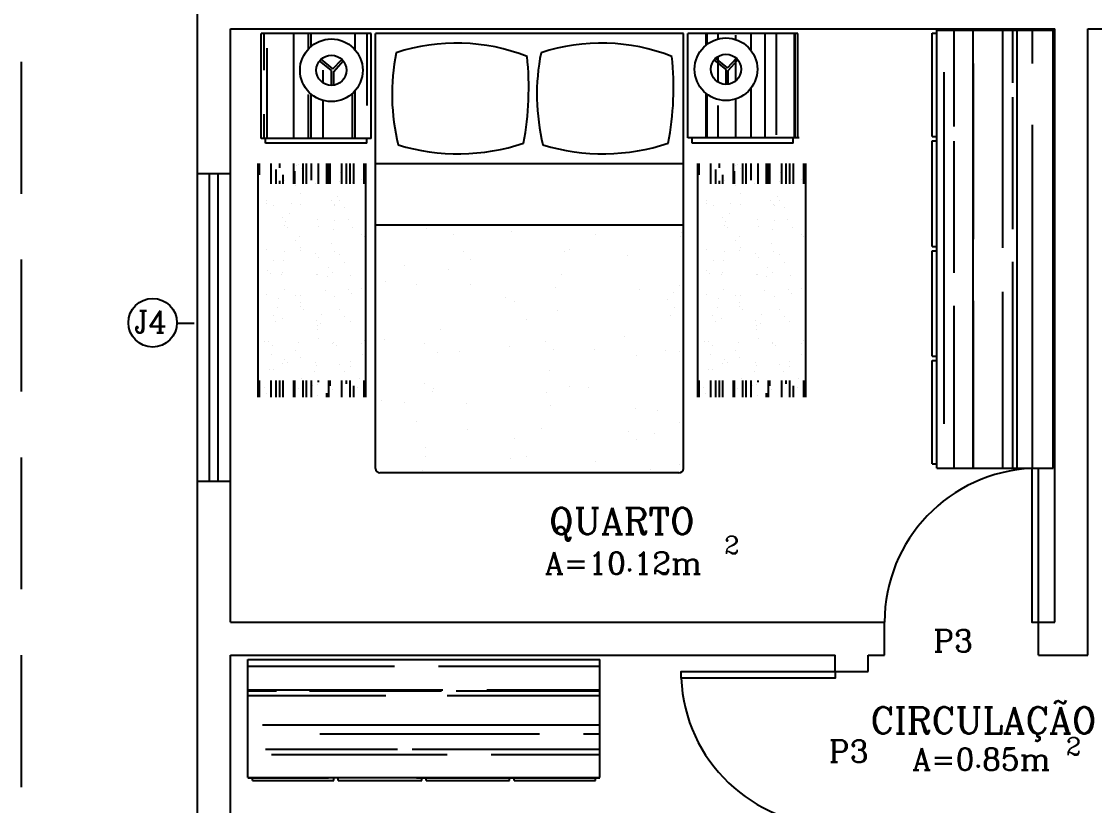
# Model space of a CAD drawing. Extents: x 11.2 to 102.3, y 40.3 to 127.2.
# Drawn here: x 39.092 to 43.972, y 53.968 to 57.536 of the extents above; entities that cross this region are included whole.
import ezdxf

# ---------------------------------------------------------------- set-up
doc = ezdxf.new("R2010")
doc.units = 0
doc.header["$LTSCALE"] = 8
doc.linetypes.add('DASHED2', pattern=[0.375, 0.25, -0.125])
doc.layers.get('0').update_dxf_attribs({"linetype": 'CONTINUOUS'})
for name, color, linetype in [('COBERTURA', 7, 'CONTINUOUS'), ('EQUIPAMENTOS', 1, 'CONTINUOUS'), ('ESQUADRIAS', 244, 'CONTINUOUS'), ('PAREDE', 7, 'CONTINUOUS'), ('TEXTO', 1, 'CONTINUOUS')]:
    doc.layers.add(name, color=color, linetype=linetype)
doc.styles.add('ROMANC', font='ROMANC.SHX')

# ---------------------------------------------------------------- blocks, each defined once
blk = doc.blocks.new('*X16')
at = {"color": 0}
for p, q in [((20.914, 57.052), (20.914, 57.4907)), ((21, 55.4971), (21, 57.4907)), ((21.136, 56.5), (21.136, 57.4907)), ((21.18, 57.252), (21.18, 57.4907)), ((21.2, 55.4971), (21.2, 57.4907)), ((21.27, 57.34), (21.27, 57.4907)), ((21.002, 56.54), (21.002, 57.34)), ((20.868, 55.7), (20.868, 57.3)), ((21.18, 56.586), (21.18, 57.186)), ((21.27, 55.4971), (21.27, 57.06)), ((20.914, 56.386), (20.914, 56.986)), ((21.18, 55.4971), (21.18, 56.436)), ((21.136, 55.5), (21.136, 56.3)), ((20.914, 55.4971), (20.914, 56.236)), ((21.002, 55.4971), (21.002, 56.26)), ((20.868, 55.4971), (20.868, 55.5))]:
    blk.add_line(p, q, dxfattribs=at)
blk = doc.blocks.new('*X8')
at = {"color": 0}
for p, q in [((17.786, 62.34), (17.786, 62.4515)), ((17.8, 62.04), (17.8, 62.4515)), ((17.92, 61.9722), (17.92, 62.4515)), ((17.988, 62.25), (17.988, 62.4515)), ((18, 62.2485), (18, 62.4515)), ((18.054, 62.2776), (18.054, 62.4515)), ((18.188, 62.2468), (18.188, 62.4515)), ((18.2, 62.2347), (18.2, 62.4515)), ((18.254, 62.45), (18.254, 62.4515)), ((19.796, 62.2452), (19.796, 62.4483)), ((19.8, 62.2484), (19.8, 62.4483)), ((19.85, 62.3), (19.85, 62.4483)), ((19.93, 62.2719), (19.93, 62.4483)), ((20, 62.2234), (20, 62.4483)), ((20.064, 61.9722), (20.064, 62.4483)), ((20.116, 61.9722), (20.116, 62.434)), ((20.198, 61.9722), (20.198, 62.4483)), ((20.2, 61.9722), (20.2, 62.4483)), ((18.254, 61.9722), (18.254, 62.3)), ((18.054, 62.14), (18.054, 62.197)), ((19.85, 62.0781), (19.85, 62.1934)), ((19.93, 62.0817), (19.93, 62.1898)), ((17.786, 61.9722), (17.786, 62.14)), ((17.988, 61.9722), (17.988, 62.0439)), ((18, 61.9722), (18, 62.0323)), ((18.2, 61.9722), (18.2, 62.0461)), ((19.796, 61.9722), (19.796, 62.0264)), ((20, 61.9722), (20, 62.0481)), ((19.8, 61.9722), (19.8, 62.0231)), ((19.85, 61.9722), (19.85, 61.9982)), ((19.93, 61.98), (19.93, 61.9996))]:
    blk.add_line(p, q, dxfattribs=at)
blk = doc.blocks.new('*X15')
at = {"color": 0}
for p, q in [((19.764, 63.5524), (19.764, 63.6286)), ((19.8176, 63.5524), (19.8176, 63.6286)), ((19.84, 63.5524), (19.84, 63.6286)), ((19.8568, 63.5524), (19.8568, 63.6286)), ((19.8712, 63.5524), (19.8712, 63.6286)), ((19.92, 63.5524), (19.92, 63.6286)), ((19.9248, 63.5524), (19.9248, 63.6286)), ((19.9632, 63.5524), (19.9632, 63.6286)), ((19.9784, 63.5524), (19.9784, 63.6286)), ((20, 63.5524), (20, 63.6286)), ((20.0696, 63.6104), (20.0696, 63.6286)), ((20.08, 63.5524), (20.08, 63.6286)), ((20.1392, 63.5524), (20.1392, 63.6286)), ((20.176, 63.5524), (20.176, 63.6286)), ((20.1928, 63.576), (20.1928, 63.6286)), ((20.24, 63.5524), (20.24, 63.6286)), ((20.2464, 63.56), (20.2464, 63.6286)), ((20.032, 63.5524), (20.032, 63.56)), ((20.0856, 63.5524), (20.0856, 63.576)), ((20.16, 63.5524), (20.16, 63.568)), ((19.764, 62.564), (19.764, 62.616)), ((19.8176, 62.564), (19.8176, 62.6568)), ((19.84, 62.592), (19.84, 62.6568)), ((19.8568, 62.644), (19.8568, 62.6568)), ((19.8712, 62.616), (19.8712, 62.6568)), ((19.92, 62.564), (19.92, 62.6568)), ((19.9248, 62.6), (19.9248, 62.6568)), ((19.9632, 62.564), (19.9632, 62.6568)), ((19.9784, 62.564), (19.9784, 62.6568)), ((20, 62.564), (20, 62.64)), ((20.032, 62.564), (20.032, 62.6568)), ((20.0696, 62.564), (20.0696, 62.6568)), ((20.08, 62.564), (20.08, 62.6568)), ((20.0856, 62.564), (20.0856, 62.6568)), ((20.1392, 62.564), (20.1392, 62.6568)), ((20.16, 62.564), (20.16, 62.6568)), ((20.176, 62.564), (20.176, 62.6568)), ((20.1928, 62.564), (20.1928, 62.6568)), ((20.24, 62.564), (20.24, 62.6568)), ((20.2464, 62.564), (20.2464, 62.6568)), ((19.8568, 62.564), (19.8568, 62.584))]:
    blk.add_line(p, q, dxfattribs=at)
blk = doc.blocks.new('*X10')
at = {"color": 0}
for p, q in [((17.7136, 65.4), (18.08, 65.4)), ((18.48, 65.4), (19.3136, 65.4)), ((17.82, 65.294), (18.62, 65.294)), ((18.82, 65.294), (19.3136, 65.294)), ((17.794, 65.27), (18.394, 65.27)), ((18.46, 65.27), (19.3136, 65.27)), ((18.04, 65.2), (19.04, 65.2)), ((19.24, 65.2), (19.3136, 65.2)), ((17.78, 65.16), (19.3136, 65.16)), ((17.7136, 65.026), (18.34, 65.026)), ((17.7136, 65.004), (17.844, 65.004)), ((17.994, 65.004), (18.594, 65.004)), ((18.62, 65.026), (19.3136, 65.026)), ((18.66, 65.004), (19.3136, 65.004)), ((17.7136, 65), (18.6, 65)), ((18.8, 65), (19.3136, 65)), ((17.7136, 64.892), (18.38, 64.892)), ((18.58, 64.892), (19.3136, 64.892))]:
    blk.add_line(p, q, dxfattribs=at)
blk = doc.blocks.new('*X13')
at = {"color": 0}
for p, q in [((19.9578, 63.5409), (19.9578, 63.5409)), ((20.2188, 63.542), (20.2188, 63.542)), ((19.8099, 63.5011), (19.8099, 63.5011)), ((19.8277, 63.5043), (19.8277, 63.5043)), ((20.0159, 63.5098), (20.0159, 63.5098)), ((20.151, 63.5121), (20.151, 63.5121)), ((19.8701, 63.4768), (19.8701, 63.4768)), ((19.8805, 63.4566), (19.8805, 63.4566)), ((19.894, 63.4713), (19.894, 63.4713)), ((19.9506, 63.4474), (19.9506, 63.4474)), ((20.0213, 63.4682), (20.0213, 63.4682)), ((20.0242, 63.4819), (20.0242, 63.4819)), ((20.1295, 63.4783), (20.1295, 63.4783)), ((20.1782, 63.4644), (20.1782, 63.4644)), ((20.1784, 63.4869), (20.1784, 63.4869)), ((19.8184, 63.4361), (19.8184, 63.4361)), ((19.8239, 63.3944), (19.8239, 63.3944)), ((19.9291, 63.4137), (19.9291, 63.4137)), ((20.1145, 63.3948), (20.1145, 63.3948)), ((20.2331, 63.4333), (20.2331, 63.4333)), ((19.7899, 63.3753), (19.7899, 63.3753)), ((19.8075, 63.3769), (19.8075, 63.3769)), ((19.9441, 63.3804), (19.9441, 63.3804)), ((20.0356, 63.3595), (20.0356, 63.3595)), ((20.0982, 63.3854), (20.0982, 63.3854)), ((20.101, 63.3801), (20.101, 63.3801)), ((20.2288, 63.3844), (20.2288, 63.3844)), ((20.2416, 63.3683), (20.2416, 63.3683)), ((20.028, 63.3004), (20.028, 63.3004)), ((20.0285, 63.3198), (20.0285, 63.3198)), ((20.0442, 63.2945), (20.0442, 63.2945)), ((20.2471, 63.3266), (20.2471, 63.3266)), ((19.8281, 63.2551), (19.8281, 63.2551)), ((19.8382, 63.2858), (19.8382, 63.2858)), ((19.8691, 63.2722), (19.8691, 63.2722)), ((20.0232, 63.2772), (20.0232, 63.2772)), ((20.0497, 63.2529), (20.0497, 63.2529)), ((20.1514, 63.2629), (20.1514, 63.2629)), ((20.1774, 63.2823), (20.1774, 63.2823)), ((19.8468, 63.2207), (19.8468, 63.2207)), ((19.9507, 63.2161), (19.9507, 63.2161)), ((19.9511, 63.1983), (19.9511, 63.1983)), ((19.9642, 63.2308), (19.9642, 63.2308)), ((20.1299, 63.2292), (20.1299, 63.2292)), ((20.2485, 63.2239), (20.2485, 63.2239)), ((19.7977, 63.1593), (19.7977, 63.1593)), ((19.8523, 63.1791), (19.8523, 63.1791)), ((19.9296, 63.1646), (19.9296, 63.1646)), ((19.9519, 63.1643), (19.9519, 63.1643)), ((20.106, 63.1693), (20.106, 63.1693)), ((20.1847, 63.1543), (20.1847, 63.1543)), ((19.8777, 63.1365), (19.8777, 63.1365)), ((20.064, 63.1442), (20.064, 63.1442)), ((20.1712, 63.1396), (20.1712, 63.1396)), ((20.2292, 63.1352), (20.2292, 63.1352)), ((19.8005, 63.0521), (19.8005, 63.0521)), ((19.814, 63.0669), (19.814, 63.0669)), ((19.8666, 63.0704), (19.8666, 63.0704)), ((19.8718, 63.0628), (19.8718, 63.0628)), ((20.0259, 63.0678), (20.0259, 63.0678)), ((20.0289, 63.0706), (20.0289, 63.0706)), ((20.0726, 63.0792), (20.0726, 63.0792)), ((20.0982, 63.0599), (20.0982, 63.0599)), ((20.18, 63.0729), (20.18, 63.0729)), ((19.8286, 63.006), (19.8286, 63.006)), ((19.8751, 63.0054), (19.8751, 63.0054)), ((20.078, 63.0375), (20.078, 63.0375)), ((20.1519, 63.0138), (20.1519, 63.0138)), ((19.7967, 62.9546), (19.7967, 62.9546)), ((19.8806, 62.9638), (19.8806, 62.9638)), ((19.9509, 62.9597), (19.9509, 62.9597)), ((20.0209, 62.9756), (20.0209, 62.9756)), ((20.0344, 62.9903), (20.0344, 62.9903)), ((20.105, 62.9647), (20.105, 62.9647)), ((20.1304, 62.9801), (20.1304, 62.9801)), ((19.93, 62.9154), (19.93, 62.9154)), ((19.9515, 62.9492), (19.9515, 62.9492)), ((20.0923, 62.9289), (20.0923, 62.9289)), ((19.8949, 62.8551), (19.8949, 62.8551)), ((19.948, 62.896), (19.948, 62.896)), ((20.1009, 62.8638), (20.1009, 62.8638)), ((20.1878, 62.8568), (20.1878, 62.8568)), ((20.2297, 62.8861), (20.2297, 62.8861)), ((20.2414, 62.8991), (20.2414, 62.8991)), ((19.8707, 62.8116), (19.8707, 62.8116)), ((19.8795, 62.8467), (19.8795, 62.8467)), ((19.8842, 62.8264), (19.8842, 62.8264)), ((20.0294, 62.8215), (20.0294, 62.8215)), ((20.0337, 62.8518), (20.0337, 62.8518)), ((20.1064, 62.8222), (20.1064, 62.8222)), ((20.1684, 62.8194), (20.1684, 62.8194)), ((19.829, 62.7569), (19.829, 62.7569)), ((19.9035, 62.7901), (19.9035, 62.7901)), ((20.1523, 62.7647), (20.1523, 62.7647)), ((19.7977, 62.732), (19.7977, 62.732)), ((19.7994, 62.7452), (19.7994, 62.7452)), ((19.909, 62.7484), (19.909, 62.7484)), ((19.9536, 62.7503), (19.9536, 62.7503)), ((20.0911, 62.7351), (20.0911, 62.7351)), ((20.1046, 62.7498), (20.1046, 62.7498)), ((20.1077, 62.7553), (20.1077, 62.7553)), ((20.1207, 62.7135), (20.1207, 62.7135)), ((20.1308, 62.7309), (20.1308, 62.7309)), ((19.9305, 62.6663), (19.9305, 62.6663)), ((19.952, 62.7), (19.952, 62.7))]:
    blk.add_line(p, q, dxfattribs=at)
blk = doc.blocks.new('*X7')
at = {"color": 0}
for p, q in [((18.5063, 63.9626), (18.5063, 63.9626)), ((19.5429, 63.9556), (19.5429, 63.9556)), ((19.6772, 63.9341), (19.6772, 63.9341)), ((18.5211, 63.8963), (18.5211, 63.8963)), ((18.9065, 63.9089), (18.9065, 63.9089)), ((18.9796, 63.8994), (18.9796, 63.8994)), ((19.2919, 63.9215), (19.2919, 63.9215)), ((18.52, 63.8585), (18.52, 63.8585)), ((18.9259, 63.815), (18.9259, 63.815)), ((19.4445, 63.7845), (19.4445, 63.7845)), ((19.4783, 63.8213), (19.4783, 63.8213)), ((19.5643, 63.793), (19.5643, 63.793)), ((18.4788, 63.7378), (18.4788, 63.7378)), ((18.7109, 63.7767), (18.7109, 63.7767)), ((19.0494, 63.7712), (19.0494, 63.7712)), ((19.675, 63.7417), (19.675, 63.7417)), ((19.578, 63.6889), (19.578, 63.6889)), ((18.3208, 63.6425), (18.3208, 63.6425)), ((18.4251, 63.6535), (18.4251, 63.6535)), ((18.7062, 63.6551), (18.7062, 63.6551)), ((19.0916, 63.6677), (19.0916, 63.6677)), ((19.4769, 63.6803), (19.4769, 63.6803)), ((18.5515, 63.6027), (18.5515, 63.6027)), ((18.5558, 63.5868), (18.5558, 63.5868)), ((19.0708, 63.6086), (19.0708, 63.6086)), ((18.5177, 63.5659), (18.5177, 63.5659)), ((19.1742, 63.5801), (19.1742, 63.5801)), ((19.2621, 63.5854), (19.2621, 63.5854)), ((19.0845, 63.5045), (19.0845, 63.5045)), ((18.5772, 63.4242), (18.5772, 63.4242)), ((18.6734, 63.4186), (18.6734, 63.4186)), ((18.904, 63.3973), (18.904, 63.3973)), ((19.1026, 63.4114), (19.1026, 63.4114)), ((19.2894, 63.4099), (19.2894, 63.4099)), ((19.4816, 63.4381), (19.4816, 63.4381)), ((19.6138, 63.4173), (19.6138, 63.4173)), ((19.6748, 63.4225), (19.6748, 63.4225)), ((18.3353, 63.3668), (18.3353, 63.3668)), ((18.5187, 63.3847), (18.5187, 63.3847)), ((19.0688, 63.3746), (19.0688, 63.3746)), ((19.4279, 63.3537), (19.4279, 63.3537)), ((18.5909, 63.3201), (18.5909, 63.3201)), ((18.9808, 63.2765), (18.9808, 63.2765)), ((19.6352, 63.2547), (19.6352, 63.2547)), ((19.1202, 63.2329), (19.1202, 63.2329)), ((19.6538, 63.2201), (19.6538, 63.2201)), ((18.8864, 63.1755), (18.8864, 63.1755)), ((18.9271, 63.1922), (18.9271, 63.1922)), ((19.62, 63.1833), (19.62, 63.1833)), ((19.6489, 63.1506), (19.6489, 63.1506)), ((18.3403, 63.1023), (18.3403, 63.1023)), ((18.48, 63.115), (18.48, 63.115)), ((18.7256, 63.1149), (18.7256, 63.1149)), ((19.111, 63.1275), (19.111, 63.1275)), ((19.4964, 63.1401), (19.4964, 63.1401)), ((19.6762, 63.1188), (19.6762, 63.1188)), ((19.1416, 63.0703), (19.1416, 63.0703)), ((18.4262, 63.0307), (18.4262, 63.0307)), ((18.6267, 63.0485), (18.6267, 63.0485)), ((18.727, 63.0015), (18.727, 63.0015)), ((18.6932, 62.9646), (18.6932, 62.9646)), ((19.1553, 62.9662), (19.1553, 62.9662)), ((19.1753, 62.9573), (19.1753, 62.9573)), ((19.4376, 62.9842), (19.4376, 62.9842)), ((18.5253, 62.8612), (18.5253, 62.8612)), ((18.6481, 62.8859), (18.6481, 62.8859)), ((18.9107, 62.8738), (18.9107, 62.8738)), ((19.2961, 62.8864), (19.2961, 62.8864)), ((19.6814, 62.899), (19.6814, 62.899)), ((19.6847, 62.8789), (19.6847, 62.8789))]:
    blk.add_line(p, q, dxfattribs=at)
blk = doc.blocks.new('*X14')
at = {"color": 0}
for p, q in [((19.7956, 63.6098), (19.7956, 63.6098)), ((19.9414, 63.5898), (19.9414, 63.5898)), ((20.0307, 63.6205), (20.0307, 63.6205)), ((20.0956, 63.5948), (20.0956, 63.5948)), ((20.2497, 63.5999), (20.2497, 63.5999)), ((19.7873, 63.5847), (19.7873, 63.5847)), ((20.0073, 63.5749), (20.0073, 63.5749)), ((20.028, 63.5689), (20.028, 63.5689)), ((20.2133, 63.5836), (20.2133, 63.5836)), ((19.8786, 62.6421), (19.8786, 62.6421)), ((19.9233, 62.6398), (19.9233, 62.6398)), ((20.0182, 62.6555), (20.0182, 62.6555)), ((20.0327, 62.6471), (20.0327, 62.6471)), ((20.1293, 62.6485), (20.1293, 62.6485)), ((20.1869, 62.6522), (20.1869, 62.6522)), ((20.2301, 62.637), (20.2301, 62.637)), ((19.9318, 62.5747), (19.9318, 62.5747)), ((19.9409, 62.5711), (19.9409, 62.5711)), ((19.9544, 62.5859), (19.9544, 62.5859)), ((20.0298, 62.5724), (20.0298, 62.5724)), ((20.1347, 62.6068), (20.1347, 62.6068)), ((20.2386, 62.579), (20.2386, 62.579))]:
    blk.add_line(p, q, dxfattribs=at)

msp = doc.modelspace()

# ---------------------------------------------------------------- linework, layer by layer
at = {"layer": 'COBERTURA', "color": 30, "linetype": 'DASHED2', "ltscale": 0.3}
msp.add_line((39.0923, 50.4522), (39.0923, 58.4522), dxfattribs=at)
at = {"layer": 'EQUIPAMENTOS', "color": 244}
for p, q in [((43.2553, 55.5027), (43.2553, 57.4963)), ((43.2553, 57.4963), (43.7835, 57.4963)), ((43.7835, 55.5027), (43.7835, 57.4963)), ((40.1823, 57.003), (40.1823, 57.4822)), ((40.6823, 57.4822), (40.1823, 57.4822)), ((40.6823, 57.003), (40.6823, 57.4822)), ((40.7023, 55.5022), (40.7023, 57.4822)), ((42.1023, 57.4822), (40.7023, 57.4822)), ((42.1023, 55.5022), (42.1023, 57.4822)), ((42.1223, 57.0062), (42.1223, 57.4822)), ((42.6223, 57.4822), (42.1223, 57.4822)), ((42.6223, 57.0062), (42.6223, 57.4822)), ((40.6823, 57.003), (40.1823, 57.003)), ((40.2023, 56.9822), (40.2023, 57.003)), ((40.6623, 56.9822), (40.6623, 57.003)), ((42.6291, 57.0062), (42.1223, 57.0062)), ((42.1423, 56.9822), (42.1423, 57.0062)), ((42.6023, 56.9822), (42.6023, 57.0062)), ((40.6623, 56.9822), (40.2023, 56.9822)), ((42.6023, 56.9822), (42.1423, 56.9822)), ((43.2553, 55.5027), (43.7835, 55.5027)), ((42.0823, 55.4822), (40.7223, 55.4822)), ((40.1223, 54.6322), (41.7223, 54.6322)), ((40.1223, 54.0948), (40.1223, 54.6322)), ((41.7223, 54.0948), (41.7223, 54.6322)), ((40.1223, 54.0948), (41.7223, 54.0948))]:
    msp.add_line(p, q, dxfattribs=at)
at = {"layer": 'EQUIPAMENTOS', "color": 30}
for p, q in [((43.2335, 57.0127), (43.2335, 57.4827)), ((43.2335, 57.4827), (43.2553, 57.4827)), ((40.5022, 57.3131), (40.4479, 57.3568)), ((40.509, 57.3204), (40.4547, 57.3642)), ((40.509, 57.3204), (40.5492, 57.3639)), ((40.5122, 57.3092), (40.5559, 57.3565)), ((42.2967, 57.3177), (42.2423, 57.3615)), ((42.3035, 57.3251), (42.2491, 57.3688)), ((42.3035, 57.3251), (42.3436, 57.3685)), ((42.3067, 57.3138), (42.3504, 57.3611)), ((40.5022, 57.2467), (40.5022, 57.3131)), ((40.5122, 57.2467), (40.5122, 57.3092)), ((42.2967, 57.2514), (42.2967, 57.3177)), ((42.3067, 57.2514), (42.3067, 57.3138)), ((43.2335, 57.0127), (43.2553, 57.0127)), ((43.2335, 56.9927), (43.2553, 56.9927)), ((43.2335, 56.5127), (43.2335, 56.9927)), ((40.1693, 55.8259), (40.1693, 56.8905)), ((40.6591, 55.8259), (40.6591, 56.8905)), ((40.7023, 56.8905), (42.1023, 56.8905)), ((42.1687, 55.8259), (42.1687, 56.8905)), ((42.6586, 55.8259), (42.6586, 56.8905)), ((40.7023, 56.6104), (42.1023, 56.6104)), ((43.2335, 56.5127), (43.2553, 56.5127)), ((43.2335, 56.4927), (43.2553, 56.4927)), ((43.2335, 56.0127), (43.2335, 56.4927)), ((43.2335, 56.0127), (43.2553, 56.0127)), ((43.2335, 55.9927), (43.2553, 55.9927)), ((43.2335, 55.5227), (43.2335, 55.9927)), ((43.2335, 55.5227), (43.2553, 55.5227)), ((40.1423, 54.0822), (40.1423, 54.0948)), ((40.1423, 54.0822), (40.5123, 54.0822)), ((40.5123, 54.0822), (40.5123, 54.0948)), ((40.5323, 54.0822), (40.5323, 54.0948)), ((40.5323, 54.0822), (40.9123, 54.0822)), ((40.9123, 54.0822), (40.9123, 54.0948)), ((40.9323, 54.0822), (40.9323, 54.0948)), ((40.9323, 54.0822), (41.3123, 54.0822)), ((41.3123, 54.0822), (41.3123, 54.0948)), ((41.3323, 54.0822), (41.3323, 54.0948)), ((41.3323, 54.0822), (41.7023, 54.0822)), ((41.7023, 54.0822), (41.7023, 54.0948))]:
    msp.add_line(p, q, dxfattribs=at)
for centre, radius in [((40.5017, 57.3141), 0.1426), ((42.2962, 57.3187), 0.1426), ((40.5017, 57.3141), 0.0688), ((42.2962, 57.3187), 0.0688)]:
    msp.add_circle(centre, radius, dxfattribs=at)
for centre, radius, start, end in [((41.071, 56.5592), 0.8785, 68.573, 108.2078), ((41.7295, 56.5592), 0.8785, 68.573, 108.2078), ((41.7425, 57.2039), 0.9648, 168.6599, 193.756), ((42.401, 57.2039), 0.9648, 168.6599, 193.756), ((40.0303, 57.2362), 1.3689, 349.2916, 5.901), ((40.6888, 57.2362), 1.3689, 349.2916, 5.901), ((41.0788, 57.8765), 0.9425, 253.1346, 288.3373), ((41.7373, 57.8765), 0.9425, 253.1346, 288.3373)]:
    msp.add_arc(centre, radius, start, end, dxfattribs=at)
at = {"layer": 'EQUIPAMENTOS', "color": 244}
for centre, start, end in [((40.7223, 55.5022), 180, 270), ((42.0823, 55.5022), 270, 360)]:
    msp.add_arc(centre, 0.02, start, end, dxfattribs=at)
at = {"layer": 'ESQUADRIAS', "color": 1}
for p, q in [((39.8923, 55.4422), (39.8923, 56.8422)), ((40.0423, 55.4422), (40.0423, 56.8422))]:
    msp.add_line(p, q, dxfattribs=at)
at = {"layer": 'ESQUADRIAS', "color": 5}
for p, q in [((39.9473, 55.4422), (39.9473, 56.8422)), ((39.9873, 55.4422), (39.9873, 56.8422))]:
    msp.add_line(p, q, dxfattribs=at)
at = {"layer": 'ESQUADRIAS', "color": 1, "ltscale": 0.2}
msp.add_line((39.8012, 56.1634), (39.878, 56.1634), dxfattribs=at)
at = {"layer": 'ESQUADRIAS', "color": 1}
for points in [[(43.7173, 54.8022), (43.7173, 55.5022), (43.6873, 55.5022), (43.6873, 54.8022)], [(42.7923, 54.5772), (42.7923, 54.5472), (42.0923, 54.5472), (42.0923, 54.5772)]]:
    msp.add_lwpolyline(points, close=True, dxfattribs=at)
at = {"layer": 'ESQUADRIAS', "color": 1, "ltscale": 0.2}
msp.add_circle((39.6891, 56.1651), 0.1104, dxfattribs=at)
at = {"layer": 'ESQUADRIAS', "color": 30}
for centre, start, end in [((43.718, 54.8022), 92.5089, 180), ((42.7923, 54.5779), 182.5089, 270)]:
    msp.add_arc(centre, 0.7007, start, end, dxfattribs=at)
at = {"layer": 'PAREDE', "color": 7}
for p, q in [((39.8923, 56.8422), (39.8923, 57.6522)), ((40.0423, 56.8422), (40.0423, 57.5022)), ((40.0423, 57.5022), (43.7923, 57.5022)), ((43.7923, 54.8022), (43.7923, 57.5022)), ((43.9423, 54.6522), (43.9423, 57.5022)), ((43.9423, 57.5022), (45.3923, 57.5022)), ((40.0423, 56.8422), (39.8923, 56.8422)), ((39.8923, 51.2522), (39.8923, 55.4422)), ((40.0423, 55.4422), (39.8923, 55.4422)), ((40.0423, 54.8022), (40.0423, 55.4422)), ((40.0423, 54.8022), (43.0173, 54.8022)), ((43.0173, 54.6522), (43.0173, 54.8022)), ((43.7173, 54.6522), (43.7173, 54.8022)), ((43.7173, 54.8022), (43.7923, 54.8022)), ((40.0423, 51.4022), (40.0423, 54.6522)), ((40.0423, 54.6522), (42.7923, 54.6522)), ((42.7923, 54.5772), (42.7923, 54.6522)), ((42.9423, 54.6522), (43.0173, 54.6522)), ((42.9423, 54.5772), (42.9423, 54.6522)), ((43.7173, 54.6522), (43.9423, 54.6522)), ((42.7923, 54.5772), (42.9423, 54.5772))]:
    msp.add_line(p, q, dxfattribs=at)

# ---------------------------------------------------------------- block references
at = {"layer": 'EQUIPAMENTOS', "color": 30}
msp.add_blockref('*X16', (22.4199, 0.0056), dxfattribs=at)
at = {"layer": 'EQUIPAMENTOS', "color": 30, "xscale": -1, "rotation": 179.9999999999989}
for name, p in [('*X8', (22.4087, 119.4545)), ('*X15', (20.4092, 119.4545)), ('*X14', (20.4092, 119.4545)), ('*X15', (22.4087, 119.4545)), ('*X14', (22.4087, 119.4545)), ('*X13', (20.4092, 119.4545)), ('*X13', (22.4087, 119.4545)), ('*X7', (22.4087, 119.4545)), ('*X10', (22.4087, 119.4945))]:
    msp.add_blockref(name, p, dxfattribs=at)

# ---------------------------------------------------------------- texts
at = {"layer": 'ESQUADRIAS', "color": 1, "ltscale": 0.3, "style": 'ROMANC'}
msp.add_text('J4', height=0.1, rotation=360, dxfattribs=at).set_placement((39.6051, 56.1192))
at = {"layer": 'TEXTO', "color": 1, "ltscale": 0.3, "style": 'ROMANC'}
for s, height, p in [('QUARTO', 0.12, (41.4909, 55.2027)), ('2', 0.08, (42.2883, 55.1131)), ('A=10.12m', 0.1, (41.4722, 55.0214)), ('CIRCULAÇÃO', 0.12, (42.9532, 54.2958)), ('2', 0.08, (43.8427, 54.1972)), ('A=0.85m', 0.1, (43.1433, 54.1286))]:
    msp.add_text(s, height=height, rotation=360, dxfattribs=at).set_placement(p)
for p in [(43.2394, 54.6678), (42.7644, 54.1647)]:
    msp.add_text('P3', height=0.1, dxfattribs=at).set_placement(p)

doc.saveas('drawing.dxf')
